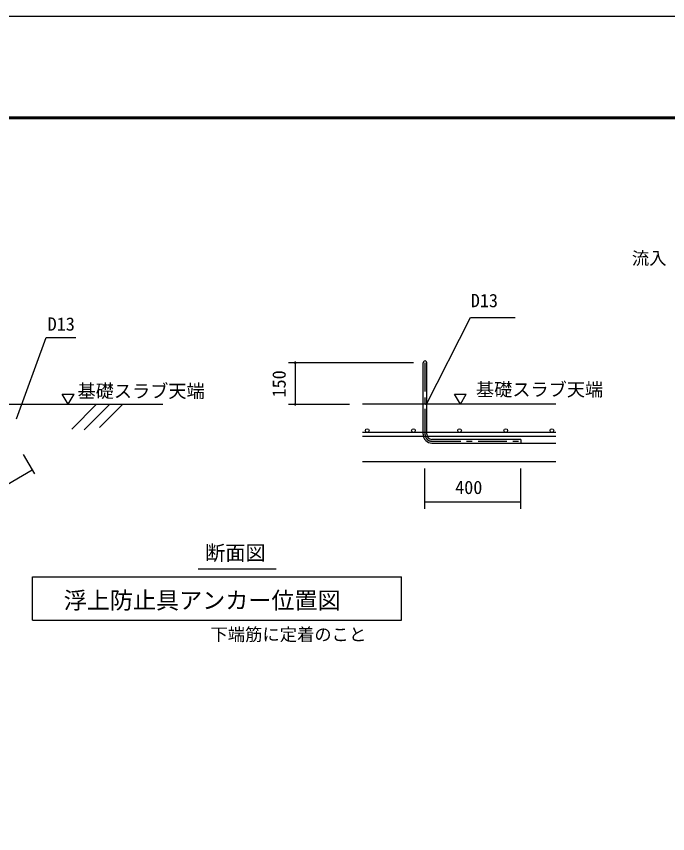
# Model space of a CAD drawing. Units: millimetres, scale not verified. Extents: x -14850 to 14850, y -10500 to 10500.
# Drawn here: x 1061 to 6706, y 3412 to 10500 of the extents above; entities that cross this region are included whole.
import ezdxf
from ezdxf.enums import TextEntityAlignment as Align

# ---------------------------------------------------------------- set-up
doc = ezdxf.new("R2010")
doc.units = ezdxf.units.MM
doc.header["$LTSCALE"] = 50
doc.linetypes.add('CHAIN1', pattern=[8, 5, -1, 1, -1])
for name, color, linetype, lineweight in [('0-0_空気管', 3, 'Continuous', 25), ('0-3_文字', 5, 'Continuous', 25), ('0-6_図面枠', 7, 'Continuous', 25), ('0-7_Axis_waku', 7, 'Continuous', 25)]:
    doc.layers.add(name, color=color, linetype=linetype, lineweight=lineweight)
doc.styles.add('ＭＳ ゴシック', font='')
doc.styles.get('ＭＳ ゴシック').set_extended_font_data('MS Gothic')

msp = doc.modelspace()

# ---------------------------------------------------------------- linework, layer by layer
at = {"layer": '0-3_文字', "color": 3}
for p, q in [((1062.11, 7010.19), (1319.26, 7715.33)), ((1319.26, 7715.33), (1576.41, 7715.33)), ((4587.15, 6875.27), (4587.15, 7495.14)), ((4619.14, 6875.27), (4619.14, 7495.14)), ((1510.95, 7135.27), (1562.32, 7224.26)), ((4909.56, 7135.27), (4960.94, 7224.26)), ((-412.91, 7135.27), (2330.25, 7135.27)), ((1757.25, 7135.27), (1541.8, 6919.82)), ((1870.39, 7135.27), (1650.43, 6915.32)), ((1983.53, 7135.27), (1781.38, 6933.13)), ((5736.47, 6892), (4062.14, 6892)), ((4062.14, 6860), (5736.47, 6860)), ((5434.52, 6831.27), (4663.15, 6831.27)), ((5434.52, 6831.27), (5434.52, 6799.27)), ((4663.15, 6799.27), (5736.47, 6799.27)), ((2637.98, 5707.67), (3313.99, 5707.67)), ((1200.44, 5637.89), (4400.44, 5637.89)), ((1200.44, 5262.88), (1200.44, 5637.89)), ((4400.44, 5262.88), (4400.44, 5637.89)), ((1200.44, 5262.88), (4400.44, 5262.88))]:
    msp.add_line(p, q, dxfattribs=at)
at = {"layer": '0-3_文字', "color": 2}
for p, q in [((4503.5, 7495.3), (3419.07, 7495.3)), ((3479.07, 7495.3), (3479.07, 7135.27)), ((3419.07, 7135.27), (3949.37, 7135.27)), ((5736.47, 7135.27), (4062.14, 7135.27)), ((1121.73, 6698.93), (1218.27, 6531.72)), ((5736.47, 6635.27), (4062.14, 6635.27)), ((643.45, 6246.04), (1198.27, 6566.36)), ((4603.15, 6229.47), (4603.15, 6577.34)), ((5434.52, 6229.47), (5434.52, 6577.34)), ((4603.15, 6289.47), (5434.52, 6289.47))]:
    msp.add_line(p, q, dxfattribs=at)
at = {"layer": '0-3_文字'}
for p, q in [((3479.07, 7493.3), (3473.42, 7493.3)), ((3479.07, 7499.3), (3474.61, 7499.3)), ((3483.53, 7499.3), (3479.07, 7499.3)), ((3484.72, 7493.3), (3479.07, 7493.3)), ((3479.07, 7133.27), (3473.42, 7133.27)), ((3479.07, 7139.27), (3474.61, 7139.27)), ((3483.53, 7139.27), (3479.07, 7139.27)), ((3484.72, 7133.27), (3479.07, 7133.27))]:
    msp.add_line(p, q, dxfattribs=at)
at = {"layer": '0-3_文字', "color": 3, "linetype": 'CHAIN1'}
for p, q in [((4603.15, 7495.14), (4603.15, 6875.27)), ((4663.15, 6815.27), (5434.52, 6815.27))]:
    msp.add_line(p, q, dxfattribs=at)
at = {"layer": '0-3_文字', "color": 3}
for points in [[(4613.27, 7130.76), (4998.99, 7888.47), (5384.72, 7888.47)], [(1510.95, 7135.27), (1459.58, 7224.26), (1562.32, 7224.26)], [(4909.56, 7135.27), (4858.19, 7224.26), (4960.94, 7224.26)]]:
    msp.add_lwpolyline(points, dxfattribs=at)
at = {"layer": '0-3_文字'}
for points in [[(3479.07, 7501.3), (3478.32, 7501.25), (3477.58, 7501.11), (3476.86, 7500.88), (3476.18, 7500.56), (3475.54, 7500.15), (3474.96, 7499.67), (3474.45, 7499.12), (3474, 7498.51), (3473.64, 7497.85), (3473.36, 7497.15), (3473.18, 7496.42), (3473.08, 7495.68), (3473.07, 7495.3), (3479.07, 7495.3)], [(3473.07, 7495.3), (3473.12, 7494.55), (3473.26, 7493.81), (3473.49, 7493.09), (3473.81, 7492.41), (3474.22, 7491.77), (3474.7, 7491.19), (3475.25, 7490.68), (3475.86, 7490.23), (3476.52, 7489.87), (3477.22, 7489.59), (3477.95, 7489.41), (3478.69, 7489.31), (3479.07, 7489.3), (3479.07, 7495.3)], [(3485.07, 7495.3), (3485.02, 7496.05), (3484.88, 7496.79), (3484.65, 7497.51), (3484.33, 7498.19), (3483.92, 7498.83), (3483.44, 7499.41), (3482.9, 7499.92), (3482.29, 7500.37), (3481.63, 7500.73), (3480.92, 7501.01), (3480.2, 7501.19), (3479.45, 7501.29), (3479.07, 7501.3), (3479.07, 7495.3)], [(3479.07, 7489.3), (3479.82, 7489.35), (3480.56, 7489.49), (3481.28, 7489.72), (3481.96, 7490.04), (3482.6, 7490.45), (3483.18, 7490.93), (3483.69, 7491.47), (3484.14, 7492.08), (3484.5, 7492.74), (3484.78, 7493.45), (3484.96, 7494.18), (3485.06, 7494.92), (3485.07, 7495.3), (3479.07, 7495.3)], [(3479.07, 7141.27), (3478.32, 7141.23), (3477.58, 7141.09), (3476.86, 7140.85), (3476.18, 7140.53), (3475.54, 7140.13), (3474.96, 7139.65), (3474.45, 7139.1), (3474, 7138.49), (3473.64, 7137.83), (3473.36, 7137.13), (3473.18, 7136.4), (3473.08, 7135.65), (3473.07, 7135.27), (3479.07, 7135.27)], [(3473.07, 7135.27), (3473.12, 7134.52), (3473.26, 7133.78), (3473.49, 7133.06), (3473.81, 7132.38), (3474.22, 7131.75), (3474.7, 7131.17), (3475.25, 7130.65), (3475.86, 7130.21), (3476.52, 7129.84), (3477.22, 7129.57), (3477.95, 7129.38), (3478.69, 7129.29), (3479.07, 7129.27), (3479.07, 7135.27)], [(3485.07, 7135.27), (3485.02, 7136.03), (3484.88, 7136.77), (3484.65, 7137.48), (3484.33, 7138.16), (3483.92, 7138.8), (3483.44, 7139.38), (3482.9, 7139.9), (3482.29, 7140.34), (3481.63, 7140.7), (3480.92, 7140.98), (3480.2, 7141.17), (3479.45, 7141.26), (3479.07, 7141.27), (3479.07, 7135.27)], [(3479.07, 7129.27), (3479.82, 7129.32), (3480.56, 7129.46), (3481.28, 7129.7), (3481.96, 7130.02), (3482.6, 7130.42), (3483.18, 7130.9), (3483.69, 7131.45), (3484.14, 7132.06), (3484.5, 7132.72), (3484.78, 7133.42), (3484.96, 7134.15), (3485.06, 7134.9), (3485.07, 7135.27), (3479.07, 7135.27)]]:
    msp.add_lwpolyline(points, close=True, dxfattribs=at)
at = {"layer": '0-3_文字', "color": 3}
for centre in [(4103.15, 6908), (4503.15, 6908), (4903.15, 6908), (5303.15, 6908), (5703.15, 6908)]:
    msp.add_circle(centre, 16, dxfattribs=at)
for centre, radius, start, end in [((4603.15, 7495.3), 16, 359.4274, 180), ((4663.15, 6875.27), 76, 180, 270), ((4663.15, 6875.27), 44, 180, 270)]:
    msp.add_arc(centre, radius, start, end, dxfattribs=at)
at = {"layer": '0-3_文字', "color": 3, "linetype": 'CHAIN1'}
msp.add_arc((4663.15, 6875.27), 60, 180, 270, dxfattribs=at)
at = {"layer": '0-6_図面枠'}
msp.add_lwpolyline([(-14850, -10500), (14850, -10500), (14850, 10500), (-14850, 10500)], close=True, dxfattribs=at)
at = {"layer": '0-7_Axis_waku'}
for p, q in [((-12964, 9629), (14014, 9629)), ((-12963, 9628), (14013, 9628)), ((-12962, 9627), (14012, 9627)), ((-12961, 9626), (14011, 9626)), ((-12960, 9625), (14010, 9625)), ((-12959, 9624), (14009, 9624)), ((-12958, 9623), (14008, 9623)), ((-12957, 9622), (14007, 9622)), ((-12956, 9621), (14006, 9621)), ((-12955, 9620), (14005, 9620)), ((-12954, 9619), (14004, 9619)), ((-12953, 9618), (14003, 9618)), ((-12952, 9617), (14002, 9617)), ((-12951, 9616), (14001, 9616)), ((-12950, 9615), (14000, 9615))]:
    msp.add_line(p, q, dxfattribs=at)

# ---------------------------------------------------------------- texts
at = {"layer": '0-0_空気管', "color": 4, "style": 'ＭＳ ゴシック'}
msp.add_text('流入', height=110, dxfattribs=at).set_placement((6396.26, 8313.92), align=Align.BOTTOM_LEFT)
at = {"layer": '0-3_文字', "color": 4, "style": 'ＭＳ ゴシック'}
for s, height, p in [('D13', 115.5, (5000.25, 7943.06)), ('D13', 115.5, (1332.74, 7739.21)), ('基礎スラブ天端', 115.5, (1591.26, 7158.21)), ('基礎スラブ天端', 115.5, (5044.88, 7171.66)), ('400', 115.5, (4864.7, 6322.54)), ('断面図', 128.4, (2697.42, 5744.15)), ('浮上防止具アンカー位置図', 146.6, (1472.09, 5317.96)), ('下端筋に定着のこと', 110, (2743.84, 5051.4))]:
    msp.add_text(s, height=height, dxfattribs=at).set_placement(p, align=Align.BOTTOM_LEFT)
msp.add_text('150', height=115.5, rotation=90, dxfattribs=at).set_placement((3430.5, 7194.57), align=Align.BOTTOM_LEFT)

doc.saveas('drawing.dxf')
